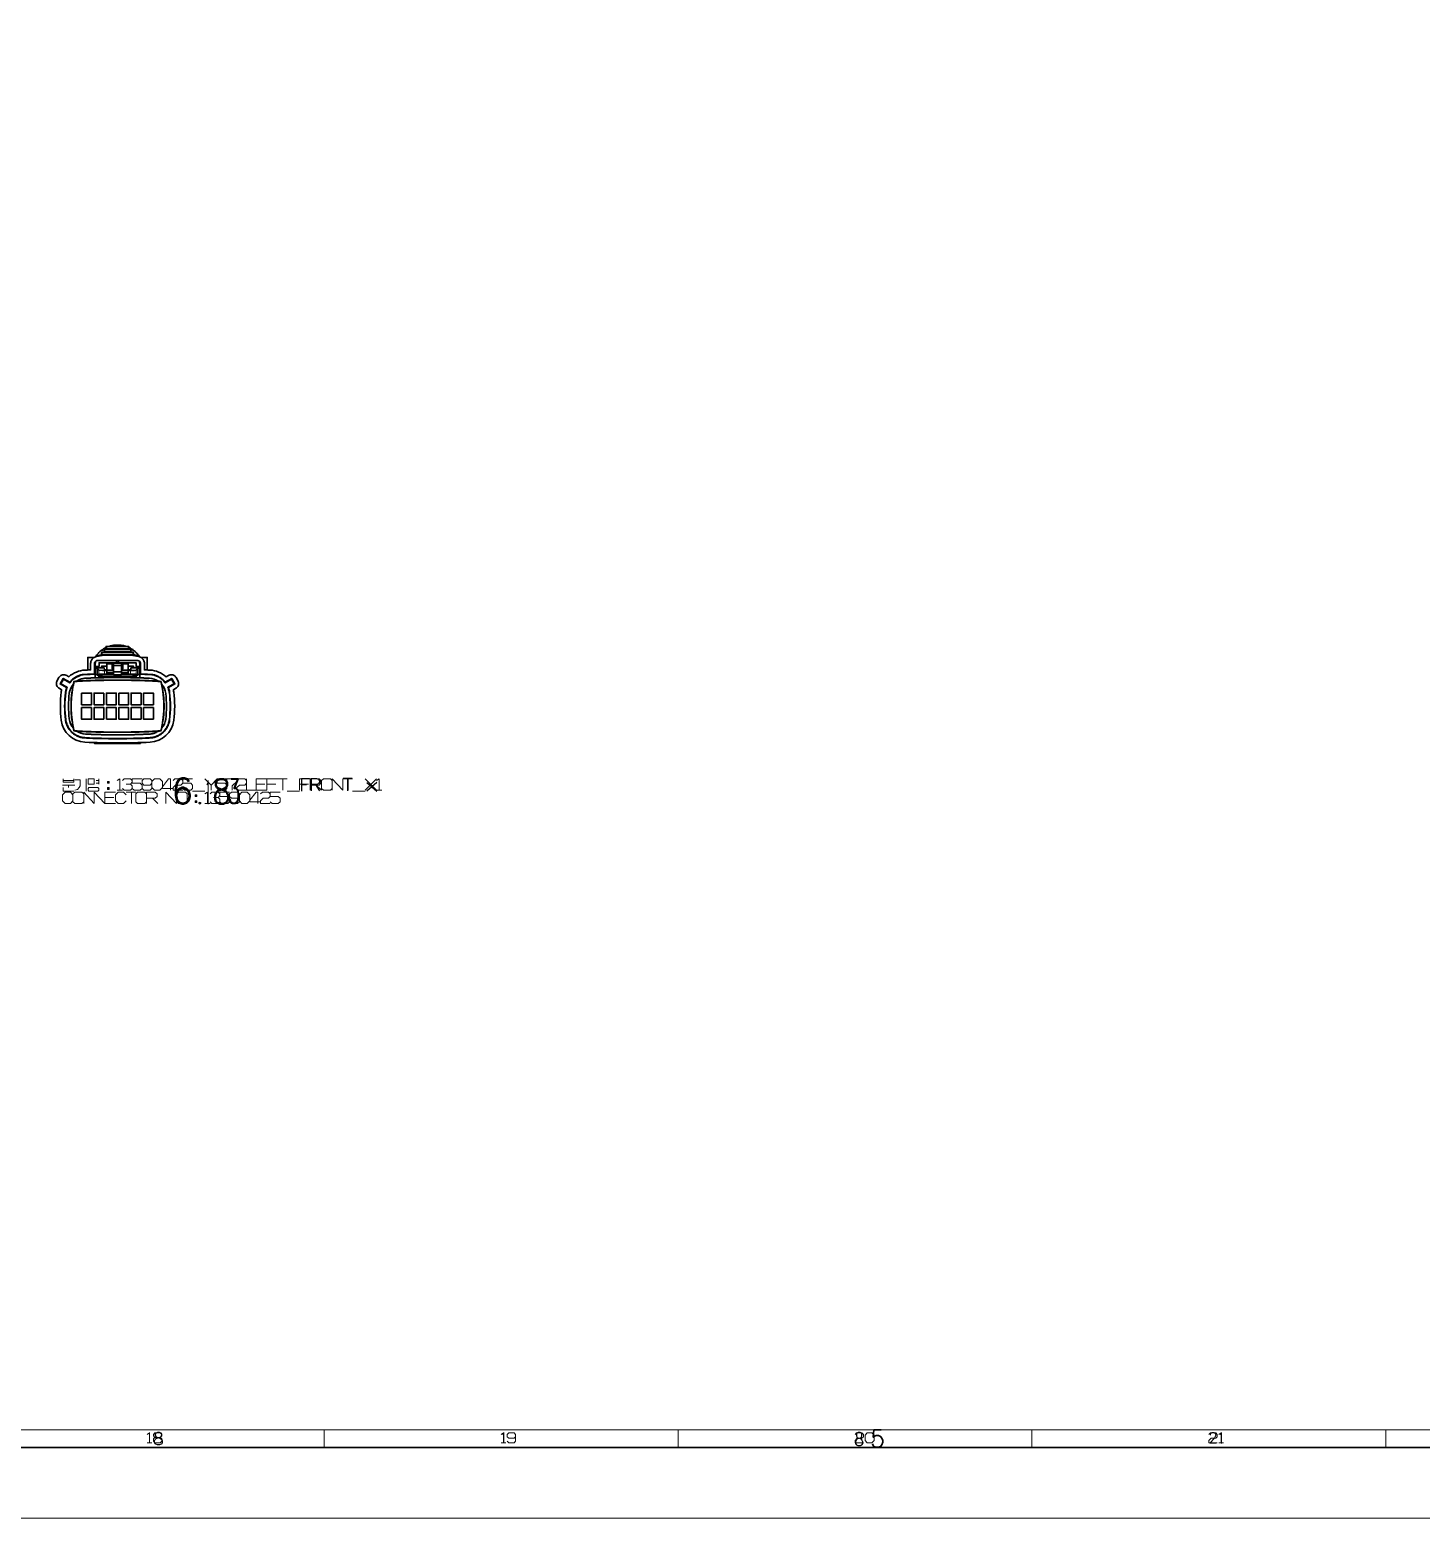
# Model space of a CAD drawing. Extents: x 0 to 174, y 0 to 33.
# Drawn here: x 68.38 to 83.86, y 0 to 16.56 of the extents above; entities that cross this region are included whole.
import ezdxf
from ezdxf.enums import TextEntityAlignment as Align

# ---------------------------------------------------------------- set-up
doc = ezdxf.new("R2010")
doc.units = 0
doc.layers.add('PDF2_형상', color=157, linetype='Continuous', true_color=0x405f80)
doc.layers.add('YOLO_TEXT', color=3, linetype='Continuous', true_color=0x008230)
doc.styles.add('OCR_LATIN', font='txt.shx')

msp = doc.modelspace()

# ---------------------------------------------------------------- linework, layer by layer
at = {"layer": 'PDF2_형상', "color": 7, "lineweight": 13}
for points in [[(0, 0), (0, 33.11), (173.622, 33.11), (173.622, 0)], [(0.984, 0.984), (0.984, 32.126), (172.638, 32.126), (172.638, 0.984)], [(69.026, 8.224), (69.095, 8.224), (69.095, 8.165), (69.026, 8.165)], [(69.036, 8.126), (69.134, 8.126), (69.144, 8.116), (69.144, 8.096), (69.134, 8.087), (69.036, 8.087), (69.026, 8.096), (69.026, 8.116)], [(69.242, 8.195), (69.262, 8.195), (69.262, 8.175), (69.242, 8.175)], [(69.242, 8.126), (69.262, 8.126), (69.262, 8.106), (69.242, 8.106)], [(69.764, 8.224), (69.823, 8.224), (69.853, 8.195), (69.853, 8.126), (69.823, 8.096), (69.764, 8.096), (69.734, 8.126), (69.734, 8.195)], [(71.644, 8.224), (71.723, 8.224), (71.742, 8.205), (71.742, 8.116), (71.723, 8.096), (71.644, 8.096), (71.624, 8.116), (71.624, 8.205)], [(68.878, 8.077), (68.957, 8.077), (68.977, 8.057), (68.977, 7.968), (68.957, 7.949), (68.878, 7.949), (68.858, 7.968), (68.858, 8.057)], [(69.577, 8.077), (69.656, 8.077), (69.675, 8.057), (69.675, 7.968), (69.656, 7.949), (69.577, 7.949), (69.557, 7.968), (69.557, 8.057)], [(70.03, 8.077), (70.108, 8.077), (70.128, 8.057), (70.128, 7.968), (70.108, 7.949), (70.03, 7.949), (70.01, 7.968), (70.01, 8.057)], [(70.217, 8.047), (70.237, 8.047), (70.237, 8.027), (70.217, 8.027)], [(70.217, 7.978), (70.237, 7.978), (70.237, 7.959), (70.217, 7.959)], [(70.738, 8.077), (70.797, 8.077), (70.827, 8.047), (70.827, 7.978), (70.797, 7.949), (70.738, 7.949), (70.709, 7.978), (70.709, 8.047)], [(69.77, 0.949), (69.829, 0.949), (69.846, 0.932), (69.846, 0.915), (69.829, 0.898), (69.77, 0.898), (69.753, 0.915), (69.753, 0.932)], [(77.695, 0.949), (77.746, 0.949), (77.771, 0.924), (77.771, 0.865), (77.746, 0.839), (77.695, 0.839), (77.67, 0.865), (77.67, 0.924)]]:
    msp.add_lwpolyline(points, close=True, dxfattribs=at)
at = {"layer": 'PDF2_형상', "color": 7, "lineweight": 35}
for points in [[(0.787, 0.787), (0.787, 32.323), (172.835, 32.323), (172.835, 0.787)], [(69.475, 9.668), (69.475, 9.696), (69.479, 9.696), (69.482, 9.679), (69.478, 9.675)], [(69.837, 8.758), (69.839, 8.767), (69.841, 8.777), (69.843, 8.787), (69.845, 8.796), (69.847, 8.806), (69.849, 8.816), (69.851, 8.825), (69.852, 8.835), (69.854, 8.845), (69.855, 8.854), (69.857, 8.864), (69.858, 8.874), (69.859, 8.884), (69.861, 8.893), (69.862, 8.903), (69.863, 8.913), (69.864, 8.923), (69.864, 8.933), (69.865, 8.942), (69.866, 8.952), (69.867, 8.962), (69.867, 8.972), (69.868, 8.982), (69.868, 8.992), (69.868, 9.001), (69.868, 9.011), (69.869, 9.021), (69.869, 9.031), (69.869, 9.041), (69.869, 9.051), (69.868, 9.06), (69.868, 9.07), (69.868, 9.08), (69.867, 9.09), (69.867, 9.1), (69.866, 9.11), (69.865, 9.119), (69.865, 9.129), (69.864, 9.139), (69.863, 9.149), (69.862, 9.159), (69.861, 9.168), (69.86, 9.178), (69.858, 9.188), (69.857, 9.198), (69.856, 9.207), (69.854, 9.217), (69.853, 9.227), (69.851, 9.237), (69.849, 9.246), (69.847, 9.256), (69.845, 9.266), (69.843, 9.275), (69.841, 9.285), (69.839, 9.294), (69.837, 9.304), (69.837, 9.306), (69.827, 9.307), (69.817, 9.308), (69.807, 9.308), (69.797, 9.309), (69.787, 9.309), (69.777, 9.31), (69.768, 9.31), (69.758, 9.311), (69.748, 9.311), (69.738, 9.312), (69.728, 9.312), (69.719, 9.313), (69.709, 9.313), (69.699, 9.313), (69.689, 9.314), (69.679, 9.314), (69.669, 9.315), (69.66, 9.315), (69.65, 9.316), (69.64, 9.316), (69.63, 9.316), (69.62, 9.317), (69.61, 9.317), (69.601, 9.317), (69.591, 9.317), (69.581, 9.318), (69.571, 9.318), (69.561, 9.318), (69.551, 9.319), (69.542, 9.319), (69.532, 9.319), (69.522, 9.319), (69.512, 9.319), (69.502, 9.32), (69.492, 9.32), (69.483, 9.32), (69.473, 9.32), (69.463, 9.32), (69.453, 9.32), (69.443, 9.321), (69.433, 9.321), (69.423, 9.321), (69.414, 9.321), (69.404, 9.321), (69.394, 9.321), (69.384, 9.321), (69.374, 9.321), (69.364, 9.321), (69.355, 9.321), (69.345, 9.321), (69.335, 9.321), (69.325, 9.321), (69.315, 9.321), (69.305, 9.321), (69.295, 9.321), (69.286, 9.321), (69.276, 9.321), (69.266, 9.321), (69.256, 9.32), (69.246, 9.32), (69.236, 9.32), (69.227, 9.32), (69.217, 9.32), (69.207, 9.32), (69.197, 9.319), (69.187, 9.319), (69.177, 9.319), (69.168, 9.319), (69.158, 9.319), (69.148, 9.318), (69.138, 9.318), (69.128, 9.318), (69.118, 9.318), (69.108, 9.317), (69.099, 9.317), (69.089, 9.317), (69.079, 9.316), (69.069, 9.316), (69.059, 9.316), (69.049, 9.315), (69.04, 9.315), (69.03, 9.314), (69.02, 9.314), (69.01, 9.314), (69, 9.313), (68.99, 9.313), (68.981, 9.312), (68.971, 9.312), (68.961, 9.311), (68.951, 9.311), (68.941, 9.31), (68.932, 9.31), (68.922, 9.309), (68.912, 9.309), (68.902, 9.308), (68.892, 9.308), (68.882, 9.307), (68.872, 9.307), (68.87, 9.306), (68.868, 9.297), (68.866, 9.287), (68.864, 9.277), (68.862, 9.268), (68.86, 9.258), (68.858, 9.249), (68.856, 9.239), (68.854, 9.229), (68.853, 9.219), (68.851, 9.21), (68.85, 9.2), (68.849, 9.19), (68.847, 9.181), (68.846, 9.171), (68.845, 9.161), (68.844, 9.151), (68.843, 9.141), (68.842, 9.132), (68.841, 9.122), (68.841, 9.112), (68.84, 9.102), (68.839, 9.092), (68.839, 9.083), (68.839, 9.073), (68.838, 9.063), (68.838, 9.053), (68.838, 9.043), (68.838, 9.033), (68.838, 9.023), (68.838, 9.014), (68.838, 9.004), (68.839, 8.994), (68.839, 8.984), (68.839, 8.974), (68.84, 8.964), (68.841, 8.955), (68.841, 8.945), (68.842, 8.935), (68.843, 8.925), (68.844, 8.915), (68.845, 8.906), (68.846, 8.896), (68.847, 8.886), (68.848, 8.876), (68.85, 8.867), (68.851, 8.857), (68.852, 8.847), (68.854, 8.837), (68.856, 8.828), (68.858, 8.818), (68.859, 8.808), (68.861, 8.799), (68.863, 8.789), (68.865, 8.779), (68.867, 8.77), (68.87, 8.76), (68.87, 8.758), (68.88, 8.757), (68.89, 8.757), (68.9, 8.756), (68.909, 8.755), (68.919, 8.755), (68.929, 8.754), (68.939, 8.754), (68.949, 8.753), (68.959, 8.753), (68.968, 8.752), (68.978, 8.752), (68.988, 8.752), (68.998, 8.751), (69.008, 8.751), (69.018, 8.75), (69.027, 8.75), (69.037, 8.749), (69.047, 8.749), (69.057, 8.749), (69.067, 8.748), (69.077, 8.748), (69.086, 8.748), (69.096, 8.747), (69.106, 8.747), (69.116, 8.747), (69.126, 8.746), (69.136, 8.746), (69.145, 8.746), (69.155, 8.746), (69.165, 8.745), (69.175, 8.745), (69.185, 8.745), (69.195, 8.745), (69.205, 8.744), (69.214, 8.744), (69.224, 8.744), (69.234, 8.744), (69.244, 8.744), (69.254, 8.744), (69.264, 8.744), (69.273, 8.743), (69.283, 8.743), (69.293, 8.743), (69.303, 8.743), (69.313, 8.743), (69.323, 8.743), (69.332, 8.743), (69.342, 8.743), (69.352, 8.743), (69.362, 8.743), (69.372, 8.743), (69.382, 8.743), (69.392, 8.743), (69.401, 8.743), (69.411, 8.743), (69.421, 8.743), (69.431, 8.743), (69.441, 8.744), (69.451, 8.744), (69.46, 8.744), (69.47, 8.744), (69.48, 8.744), (69.49, 8.744), (69.5, 8.744), (69.51, 8.745), (69.519, 8.745), (69.529, 8.745), (69.539, 8.745), (69.549, 8.746), (69.559, 8.746), (69.569, 8.746), (69.578, 8.746), (69.588, 8.747), (69.598, 8.747), (69.608, 8.747), (69.618, 8.748), (69.628, 8.748), (69.637, 8.748), (69.647, 8.748), (69.657, 8.749), (69.667, 8.749), (69.677, 8.75), (69.687, 8.75), (69.697, 8.751), (69.706, 8.751), (69.716, 8.751), (69.726, 8.752), (69.736, 8.752), (69.746, 8.753), (69.756, 8.753), (69.765, 8.754), (69.775, 8.754), (69.785, 8.755), (69.795, 8.755), (69.805, 8.756), (69.814, 8.757), (69.824, 8.757), (69.834, 8.758)], [(68.954, 9.178), (69.064, 9.178), (69.064, 9.048), (68.954, 9.048)], [(69.202, 9.178), (69.202, 9.048), (69.092, 9.048), (69.092, 9.178)], [(69.229, 9.048), (69.34, 9.048), (69.34, 9.178), (69.229, 9.178)], [(69.367, 9.178), (69.477, 9.178), (69.477, 9.048), (69.367, 9.048)], [(69.615, 9.178), (69.615, 9.048), (69.505, 9.048), (69.505, 9.178)], [(69.643, 9.048), (69.753, 9.048), (69.753, 9.178), (69.643, 9.178)], [(69.064, 9.016), (69.064, 8.886), (68.954, 8.886), (68.954, 9.016)], [(69.202, 8.886), (69.092, 8.886), (69.092, 9.016), (69.202, 9.016)], [(69.229, 8.886), (69.229, 9.016), (69.34, 9.016), (69.34, 8.886)], [(69.367, 8.886), (69.367, 9.016), (69.477, 9.016), (69.477, 8.886)], [(69.615, 8.886), (69.615, 9.016), (69.505, 9.016), (69.505, 8.886)], [(69.753, 8.886), (69.753, 9.016), (69.643, 9.016), (69.643, 8.886)]]:
    msp.add_lwpolyline(points, close=True, dxfattribs=at)
for points in [[(69.108, 9.581), (69.108, 9.581), (69.108, 9.581), (69.114, 9.59), (69.12, 9.598), (69.121, 9.6), (69.127, 9.607), (69.134, 9.615), (69.14, 9.622), (69.147, 9.629), (69.154, 9.636), (69.158, 9.64), (69.166, 9.646), (69.173, 9.652), (69.181, 9.658), (69.189, 9.664), (69.198, 9.669), (69.206, 9.674), (69.215, 9.679)], [(69.118, 9.583), (69.136, 9.595), (69.156, 9.601), (69.176, 9.603), (69.176, 9.63), (69.18, 9.63), (69.18, 9.603), (69.188, 9.601), (69.201, 9.598)], [(69.527, 9.63), (69.353, 9.63), (69.18, 9.63)], [(69.18, 9.603), (69.19, 9.603), (69.353, 9.603), (69.517, 9.603), (69.527, 9.603)], [(69.207, 9.63), (69.207, 9.636), (69.353, 9.636), (69.5, 9.636), (69.5, 9.663), (69.353, 9.663), (69.207, 9.663), (69.207, 9.636)], [(69.226, 9.684), (69.217, 9.68), (69.215, 9.679)], [(69.455, 9.669), (69.455, 9.669), (69.353, 9.669), (69.252, 9.669), (69.242, 9.669), (69.232, 9.668), (69.231, 9.668), (69.231, 9.696), (69.227, 9.696), (69.225, 9.679), (69.228, 9.675), (69.231, 9.668)], [(69.475, 9.696), (69.353, 9.696), (69.231, 9.696)], [(69.353, 9.709), (69.353, 9.711), (69.343, 9.711), (69.334, 9.711), (69.324, 9.71), (69.314, 9.709), (69.304, 9.708), (69.295, 9.706), (69.285, 9.704), (69.275, 9.702), (69.268, 9.7), (69.259, 9.697), (69.254, 9.696)], [(69.452, 9.696), (69.443, 9.699), (69.439, 9.7), (69.429, 9.703), (69.42, 9.705), (69.41, 9.707), (69.4, 9.708), (69.39, 9.71), (69.381, 9.71), (69.371, 9.711), (69.363, 9.711), (69.353, 9.711)], [(69.475, 9.668), (69.466, 9.669), (69.456, 9.669), (69.455, 9.669)], [(69.492, 9.679), (69.483, 9.683), (69.481, 9.684)], [(69.492, 9.679), (69.497, 9.676), (69.505, 9.671), (69.513, 9.666), (69.522, 9.661), (69.53, 9.655), (69.537, 9.649), (69.545, 9.643), (69.552, 9.636), (69.554, 9.634), (69.561, 9.627), (69.568, 9.62), (69.575, 9.613), (69.581, 9.605), (69.587, 9.598), (69.587, 9.598), (69.593, 9.589), (69.598, 9.581), (69.598, 9.581)], [(69.5, 9.63), (69.5, 9.636)], [(69.589, 9.583), (69.576, 9.592), (69.562, 9.598), (69.546, 9.602), (69.531, 9.603), (69.531, 9.63), (69.527, 9.63), (69.527, 9.603), (69.518, 9.601), (69.506, 9.598)], [(69.023, 9.435), (69.023, 9.575), (69.096, 9.575)], [(69.097, 9.504), (69.097, 9.39), (69.097, 9.388), (69.103, 9.388)], [(69.609, 9.504), (69.608, 9.514), (69.604, 9.523), (69.598, 9.531), (69.59, 9.536), (69.581, 9.539), (69.574, 9.54), (69.133, 9.54), (69.123, 9.539), (69.114, 9.535), (69.107, 9.528), (69.101, 9.52), (69.098, 9.511), (69.098, 9.504)], [(69.103, 9.51), (69.108, 9.51), (69.108, 9.53)], [(69.103, 9.524), (69.103, 9.388), (69.103, 9.387), (69.103, 9.347)], [(69.31, 9.514), (69.148, 9.514), (69.148, 9.475), (69.103, 9.475)], [(69.103, 9.457), (69.205, 9.457), (69.207, 9.436), (69.234, 9.436), (69.234, 9.462), (69.236, 9.494), (69.236, 9.502), (69.237, 9.504), (69.237, 9.504), (69.237, 9.504), (69.291, 9.504), (69.292, 9.501), (69.293, 9.49), (69.294, 9.447), (69.31, 9.447)], [(69.234, 9.436), (69.236, 9.43), (69.208, 9.43), (69.187, 9.43), (69.151, 9.431), (69.145, 9.432), (69.145, 9.432), (69.126, 9.456), (69.103, 9.456)], [(69.208, 9.387), (69.198, 9.387), (69.188, 9.387), (69.178, 9.387), (69.168, 9.387), (69.158, 9.387), (69.149, 9.386), (69.145, 9.386), (69.126, 9.384), (69.126, 9.456)], [(69.176, 9.457), (69.176, 9.464), (69.177, 9.477), (69.235, 9.477)], [(69.177, 9.477), (69.177, 9.457)], [(69.236, 9.432), (69.236, 9.442), (69.235, 9.451), (69.234, 9.461), (69.234, 9.462)], [(69.238, 9.504), (69.238, 9.514)], [(69.31, 9.504), (69.291, 9.504)], [(69.31, 9.465), (69.294, 9.465)], [(69.342, 9.514), (69.31, 9.514), (69.31, 9.513), (69.342, 9.513)], [(69.397, 9.512), (69.31, 9.512), (69.31, 9.513)], [(69.397, 9.414), (69.397, 9.381), (69.31, 9.381), (69.31, 9.414), (69.31, 9.485), (69.31, 9.512)], [(69.31, 9.485), (69.397, 9.485), (69.397, 9.414), (69.31, 9.414)], [(69.342, 9.54), (69.342, 9.517), (69.342, 9.513), (69.365, 9.513), (69.365, 9.517)], [(69.365, 9.54), (69.365, 9.517), (69.342, 9.517)], [(69.397, 9.485), (69.397, 9.512), (69.397, 9.513), (69.397, 9.514), (69.365, 9.514)], [(69.397, 9.513), (69.365, 9.513)], [(69.603, 9.475), (69.559, 9.475), (69.559, 9.514), (69.397, 9.514)], [(69.471, 9.432), (69.471, 9.432), (69.471, 9.442), (69.472, 9.452), (69.472, 9.462), (69.471, 9.494), (69.47, 9.502), (69.47, 9.504), (69.415, 9.504), (69.415, 9.504), (69.415, 9.504), (69.415, 9.502), (69.414, 9.493), (69.413, 9.454), (69.412, 9.447), (69.397, 9.447)], [(69.416, 9.504), (69.397, 9.504)], [(69.413, 9.465), (69.397, 9.465)], [(69.469, 9.504), (69.469, 9.514)], [(69.603, 9.456), (69.58, 9.456), (69.562, 9.432), (69.557, 9.431), (69.543, 9.43), (69.499, 9.43), (69.471, 9.43), (69.472, 9.436), (69.5, 9.436), (69.502, 9.457), (69.603, 9.457)], [(69.472, 9.477), (69.53, 9.477), (69.531, 9.464), (69.531, 9.457)], [(69.472, 9.462), (69.472, 9.436)], [(69.58, 9.456), (69.581, 9.384), (69.562, 9.386), (69.552, 9.387), (69.542, 9.387), (69.532, 9.387), (69.523, 9.387), (69.513, 9.387), (69.503, 9.387), (69.499, 9.387)], [(69.53, 9.477), (69.53, 9.457)], [(69.598, 9.53), (69.598, 9.51), (69.603, 9.51)], [(69.603, 9.524), (69.603, 9.388), (69.603, 9.387), (69.603, 9.347)], [(69.609, 9.504), (69.609, 9.39), (69.609, 9.388), (69.603, 9.388)], [(69.684, 9.435), (69.684, 9.575), (69.611, 9.575)], [(68.724, 9.282), (68.715, 9.279), (68.75, 9.341)], [(68.793, 9.242), (68.787, 9.238), (68.715, 9.279)], [(68.753, 9.331), (68.75, 9.341), (68.822, 9.299)], [(69.837, 9.306), (69.837, 9.308), (69.828, 9.308), (69.818, 9.309), (69.808, 9.309), (69.798, 9.31), (69.788, 9.31), (69.778, 9.311), (69.769, 9.311), (69.759, 9.312), (69.749, 9.312), (69.739, 9.313), (69.729, 9.313), (69.72, 9.314), (69.71, 9.314), (69.708, 9.314), (69.708, 9.315), (69.698, 9.315), (69.688, 9.315), (69.678, 9.316), (69.668, 9.316), (69.658, 9.317), (69.649, 9.317), (69.639, 9.317), (69.629, 9.318), (69.619, 9.318), (69.609, 9.318), (69.599, 9.319), (69.59, 9.319), (69.58, 9.319), (69.57, 9.32), (69.56, 9.32), (69.55, 9.32), (69.54, 9.32), (69.531, 9.321), (69.521, 9.321), (69.511, 9.321), (69.501, 9.321), (69.491, 9.321), (69.481, 9.321), (69.472, 9.322), (69.462, 9.322), (69.452, 9.322), (69.442, 9.322), (69.432, 9.322), (69.422, 9.322), (69.413, 9.322), (69.403, 9.322), (69.393, 9.322), (69.383, 9.322), (69.373, 9.322), (69.363, 9.322), (69.353, 9.322), (69.344, 9.322), (69.334, 9.322), (69.324, 9.322), (69.314, 9.322), (69.304, 9.322), (69.294, 9.322), (69.285, 9.322), (69.275, 9.322), (69.265, 9.322), (69.255, 9.322), (69.245, 9.322), (69.235, 9.322), (69.226, 9.322), (69.216, 9.321), (69.206, 9.321), (69.196, 9.321), (69.186, 9.321), (69.176, 9.321), (69.166, 9.32), (69.157, 9.32), (69.147, 9.32), (69.137, 9.32), (69.127, 9.319), (69.117, 9.319), (69.107, 9.319), (69.098, 9.318), (69.088, 9.318), (69.078, 9.318), (69.068, 9.317), (69.058, 9.317), (69.048, 9.317), (69.039, 9.316), (69.029, 9.316), (69.019, 9.315), (69.009, 9.315), (68.999, 9.315), (68.999, 9.315), (68.999, 9.314), (68.989, 9.314), (68.979, 9.313), (68.969, 9.313), (68.96, 9.312), (68.95, 9.312), (68.94, 9.312), (68.93, 9.311), (68.92, 9.31), (68.911, 9.31), (68.901, 9.309), (68.891, 9.309), (68.881, 9.308), (68.871, 9.308), (68.869, 9.308), (68.87, 9.306)], [(69.727, 9.313), (69.717, 9.315), (69.708, 9.315), (69.698, 9.316), (69.688, 9.316), (69.678, 9.317), (69.668, 9.317), (69.658, 9.317), (69.649, 9.318), (69.639, 9.318), (69.629, 9.319), (69.619, 9.319), (69.609, 9.319), (69.599, 9.32), (69.59, 9.32), (69.58, 9.32), (69.57, 9.32), (69.56, 9.321), (69.55, 9.321), (69.54, 9.321), (69.531, 9.321), (69.521, 9.322), (69.511, 9.322), (69.501, 9.322), (69.491, 9.322), (69.481, 9.322), (69.472, 9.322), (69.462, 9.323), (69.452, 9.323), (69.442, 9.323), (69.432, 9.323), (69.422, 9.323), (69.413, 9.323), (69.403, 9.323), (69.393, 9.323), (69.383, 9.323), (69.373, 9.323), (69.363, 9.323), (69.353, 9.323), (69.344, 9.323), (69.334, 9.323), (69.324, 9.323), (69.314, 9.323), (69.304, 9.323), (69.294, 9.323), (69.284, 9.323), (69.275, 9.323), (69.265, 9.323), (69.255, 9.323), (69.245, 9.323), (69.235, 9.322), (69.225, 9.322), (69.216, 9.322), (69.206, 9.322), (69.196, 9.322), (69.186, 9.322), (69.176, 9.321), (69.166, 9.321), (69.157, 9.321), (69.147, 9.321), (69.137, 9.32), (69.127, 9.32), (69.117, 9.32), (69.107, 9.32), (69.098, 9.319), (69.088, 9.319), (69.078, 9.319), (69.068, 9.318), (69.058, 9.318), (69.048, 9.317), (69.038, 9.317), (69.029, 9.317), (69.019, 9.316), (69.009, 9.316), (68.999, 9.315), (68.999, 9.315), (68.989, 9.315), (68.98, 9.313)], [(69.103, 9.384), (69.205, 9.384), (69.207, 9.386), (69.234, 9.386), (69.237, 9.384), (69.292, 9.384), (69.294, 9.386), (69.31, 9.386)], [(69.126, 9.384), (69.103, 9.384)], [(69.106, 9.347), (69.103, 9.347)], [(69.179, 9.384), (69.179, 9.366), (69.145, 9.366), (69.123, 9.384)], [(69.145, 9.366), (69.145, 9.348)], [(69.179, 9.366), (69.179, 9.349)], [(69.527, 9.384), (69.527, 9.363), (69.18, 9.363), (69.18, 9.384)], [(69.18, 9.349), (69.18, 9.363)], [(69.236, 9.43), (69.236, 9.387), (69.208, 9.387)], [(69.31, 9.432), (69.236, 9.432), (69.236, 9.407), (69.31, 9.407)], [(69.31, 9.387), (69.236, 9.387), (69.236, 9.407)], [(69.236, 9.387), (69.236, 9.387)], [(69.31, 9.386), (69.294, 9.386)], [(69.397, 9.407), (69.471, 9.407), (69.471, 9.432), (69.397, 9.432)], [(69.471, 9.407), (69.471, 9.387), (69.397, 9.387)], [(69.413, 9.386), (69.397, 9.386)], [(69.603, 9.384), (69.502, 9.384), (69.5, 9.386), (69.472, 9.386), (69.47, 9.384), (69.415, 9.384), (69.412, 9.386), (69.397, 9.386)], [(69.471, 9.43), (69.471, 9.387), (69.499, 9.387)], [(69.471, 9.387), (69.471, 9.387)], [(69.528, 9.384), (69.527, 9.366), (69.561, 9.366), (69.584, 9.384)], [(69.527, 9.366), (69.527, 9.349)], [(69.527, 9.363), (69.527, 9.349)], [(69.561, 9.348), (69.561, 9.366)], [(69.581, 9.384), (69.603, 9.384)], [(69.603, 9.347), (69.601, 9.347)], [(69.982, 9.282), (69.992, 9.279), (69.919, 9.238)], [(69.954, 9.331), (69.956, 9.341), (69.992, 9.279)], [(68.848, 9.191), (68.845, 9.182), (68.844, 9.172), (68.844, 9.171), (68.843, 9.161), (68.842, 9.152), (68.841, 9.142), (68.84, 9.132), (68.839, 9.122), (68.838, 9.112), (68.838, 9.103), (68.837, 9.093), (68.837, 9.083), (68.836, 9.073), (68.836, 9.063), (68.836, 9.053), (68.836, 9.044), (68.836, 9.034), (68.836, 9.024), (68.836, 9.014), (68.836, 9.004), (68.836, 8.994), (68.837, 8.985), (68.837, 8.975), (68.838, 8.965), (68.838, 8.955), (68.839, 8.945), (68.84, 8.935), (68.84, 8.926), (68.841, 8.916), (68.842, 8.906), (68.843, 8.896), (68.844, 8.893), (68.845, 8.883), (68.847, 8.874), (68.848, 8.873)], [(69.859, 8.873), (69.861, 8.883), (69.863, 8.892), (69.863, 8.893), (69.864, 8.903), (69.865, 8.913), (69.866, 8.922), (69.867, 8.932), (69.867, 8.942), (69.868, 8.952), (69.869, 8.962), (69.869, 8.971), (69.87, 8.981), (69.87, 8.991), (69.871, 9.001), (69.871, 9.011), (69.871, 9.021), (69.871, 9.03), (69.871, 9.04), (69.871, 9.05), (69.871, 9.06), (69.87, 9.07), (69.87, 9.08), (69.87, 9.089), (69.869, 9.099), (69.868, 9.109), (69.868, 9.119), (69.867, 9.129), (69.866, 9.138), (69.865, 9.148), (69.864, 9.158), (69.863, 9.168), (69.863, 9.171), (69.861, 9.181), (69.859, 9.191), (69.859, 9.191)], [(68.87, 8.758), (68.869, 8.757), (68.879, 8.756), (68.889, 8.755), (68.899, 8.755), (68.908, 8.754), (68.918, 8.754), (68.928, 8.753), (68.938, 8.753), (68.948, 8.752), (68.958, 8.752), (68.968, 8.751), (68.977, 8.751), (68.987, 8.75), (68.997, 8.75), (68.999, 8.75), (69.009, 8.749), (69.019, 8.749), (69.028, 8.748), (69.038, 8.748), (69.048, 8.748), (69.058, 8.747), (69.068, 8.747), (69.078, 8.746), (69.087, 8.746), (69.097, 8.746), (69.107, 8.745), (69.117, 8.745), (69.127, 8.745), (69.137, 8.745), (69.147, 8.744), (69.156, 8.744), (69.166, 8.744), (69.176, 8.744), (69.186, 8.743), (69.196, 8.743), (69.206, 8.743), (69.215, 8.743), (69.225, 8.743), (69.235, 8.743), (69.245, 8.742), (69.255, 8.742), (69.265, 8.742), (69.274, 8.742), (69.284, 8.742), (69.294, 8.742), (69.304, 8.742), (69.314, 8.742), (69.324, 8.742), (69.333, 8.742), (69.343, 8.742), (69.353, 8.742), (69.363, 8.742), (69.373, 8.742), (69.383, 8.742), (69.393, 8.742), (69.402, 8.742), (69.412, 8.742), (69.422, 8.742), (69.432, 8.742), (69.442, 8.742), (69.452, 8.742), (69.462, 8.742), (69.471, 8.743), (69.481, 8.743), (69.491, 8.743), (69.501, 8.743), (69.511, 8.743), (69.521, 8.743), (69.53, 8.744), (69.54, 8.744), (69.55, 8.744), (69.56, 8.744), (69.57, 8.745), (69.58, 8.745), (69.589, 8.745), (69.599, 8.745), (69.609, 8.746), (69.619, 8.746), (69.629, 8.746), (69.639, 8.747), (69.648, 8.747), (69.658, 8.748), (69.668, 8.748), (69.678, 8.748), (69.688, 8.749), (69.698, 8.749), (69.707, 8.75), (69.708, 8.75), (69.708, 8.75), (69.718, 8.75), (69.727, 8.751), (69.737, 8.751), (69.747, 8.752), (69.757, 8.752), (69.767, 8.753), (69.777, 8.753), (69.786, 8.754), (69.796, 8.754), (69.806, 8.755), (69.816, 8.755), (69.826, 8.756), (69.835, 8.757), (69.837, 8.757), (69.837, 8.758)], [(68.98, 8.751), (68.99, 8.749), (68.999, 8.749), (69.009, 8.748), (69.019, 8.748), (69.028, 8.748), (69.038, 8.747), (69.048, 8.747), (69.058, 8.746), (69.068, 8.746), (69.078, 8.746), (69.087, 8.745), (69.097, 8.745), (69.107, 8.745), (69.117, 8.744), (69.127, 8.744), (69.137, 8.744), (69.147, 8.743), (69.156, 8.743), (69.166, 8.743), (69.176, 8.743), (69.186, 8.743), (69.196, 8.742), (69.206, 8.742), (69.215, 8.742), (69.225, 8.742), (69.235, 8.742), (69.245, 8.742), (69.255, 8.741), (69.265, 8.741), (69.275, 8.741), (69.284, 8.741), (69.294, 8.741), (69.304, 8.741), (69.314, 8.741), (69.324, 8.741), (69.334, 8.741), (69.343, 8.741), (69.353, 8.741), (69.363, 8.741), (69.373, 8.741), (69.383, 8.741), (69.393, 8.741), (69.402, 8.741), (69.412, 8.741), (69.422, 8.741), (69.432, 8.741), (69.442, 8.741), (69.452, 8.741), (69.462, 8.742), (69.471, 8.742), (69.481, 8.742), (69.491, 8.742), (69.501, 8.742), (69.511, 8.742), (69.521, 8.743), (69.53, 8.743), (69.54, 8.743), (69.55, 8.743), (69.56, 8.743), (69.57, 8.744), (69.58, 8.744), (69.589, 8.744), (69.599, 8.745), (69.609, 8.745), (69.619, 8.745), (69.629, 8.746), (69.639, 8.746), (69.648, 8.746), (69.658, 8.747), (69.668, 8.747), (69.678, 8.747), (69.688, 8.748), (69.698, 8.748), (69.707, 8.749), (69.708, 8.749), (69.718, 8.749), (69.727, 8.751)], [(68.999, 8.75), (68.999, 8.75)], [(69.097, 8.627), (69.097, 8.617), (69.609, 8.617), (69.609, 8.627)]]:
    msp.add_lwpolyline(points, dxfattribs=at)
at = {"layer": 'PDF2_형상', "color": 7, "lineweight": 13}
for points in [[(69.207, 9.647), (69.196, 9.649), (69.186, 9.649), (69.176, 9.648), (69.168, 9.645), (69.154, 9.636)], [(69.19, 9.603), (69.188, 9.601)], [(69.252, 9.669), (69.244, 9.664), (69.242, 9.663)], [(69.286, 9.696), (69.277, 9.7), (69.272, 9.701), (69.268, 9.7)], [(69.345, 9.709), (69.336, 9.705), (69.314, 9.696)], [(69.363, 9.711), (69.361, 9.709), (69.356, 9.71), (69.353, 9.709), (69.349, 9.71), (69.346, 9.709), (69.343, 9.711)], [(69.393, 9.696), (69.371, 9.705), (69.361, 9.709), (69.361, 9.709)], [(69.439, 9.7), (69.434, 9.701), (69.43, 9.7), (69.421, 9.696)], [(69.465, 9.663), (69.457, 9.668), (69.455, 9.669)], [(69.552, 9.636), (69.545, 9.641), (69.538, 9.645), (69.52, 9.649), (69.5, 9.647)], [(69.518, 9.601), (69.517, 9.603)], [(68.996, 9.383), (68.993, 9.386)], [(69.145, 9.386), (69.145, 9.432)], [(69.208, 9.43), (69.208, 9.387)], [(69.499, 9.387), (69.499, 9.43)], [(69.562, 9.432), (69.562, 9.386)], [(69.714, 9.386), (69.711, 9.383)], [(68.774, 9.183), (68.777, 9.179)], [(69.93, 9.179), (69.933, 9.183)], [(68.777, 8.885), (68.774, 8.881)], [(69.933, 8.881), (69.93, 8.885)], [(68.993, 8.678), (68.996, 8.681)], [(69.711, 8.681), (69.714, 8.678)], [(68.74, 8.155), (68.878, 8.155)], [(68.75, 8.224), (68.75, 8.185), (68.868, 8.185), (68.868, 8.224), (68.868, 8.205), (68.75, 8.205)], [(68.75, 8.126), (68.75, 8.087), (68.868, 8.087)], [(68.809, 8.155), (68.809, 8.126)], [(68.878, 8.214), (68.937, 8.214), (68.937, 8.175), (68.937, 8.146), (68.927, 8.126), (68.908, 8.106), (68.878, 8.096)], [(69.006, 8.224), (69.006, 8.087)], [(69.114, 8.205), (69.144, 8.205)], [(69.114, 8.175), (69.144, 8.175)], [(69.144, 8.224), (69.144, 8.165)], [(69.252, 8.195), (69.252, 8.175)], [(69.252, 8.126), (69.252, 8.106)], [(69.351, 8.205), (69.38, 8.224), (69.38, 8.096)], [(69.41, 8.205), (69.429, 8.224), (69.498, 8.224), (69.518, 8.205), (69.518, 8.185), (69.498, 8.165), (69.449, 8.165), (69.498, 8.165), (69.518, 8.146), (69.518, 8.116), (69.498, 8.096), (69.429, 8.096), (69.41, 8.116)], [(69.626, 8.224), (69.518, 8.224), (69.518, 8.175), (69.607, 8.175), (69.626, 8.155), (69.626, 8.116), (69.607, 8.096), (69.538, 8.096), (69.518, 8.116)], [(69.734, 8.175), (69.715, 8.155), (69.646, 8.155), (69.626, 8.175), (69.626, 8.205), (69.646, 8.224), (69.715, 8.224), (69.734, 8.205), (69.734, 8.116), (69.715, 8.096), (69.646, 8.096), (69.626, 8.116)], [(69.941, 8.096), (69.941, 8.224), (69.922, 8.224), (69.853, 8.136), (69.853, 8.116), (69.971, 8.116)], [(69.971, 8.205), (69.99, 8.224), (70.059, 8.224), (70.079, 8.205), (70.079, 8.175), (70.059, 8.155), (70, 8.155), (69.971, 8.126), (69.971, 8.096), (70.079, 8.096)], [(70.187, 8.224), (70.079, 8.224), (70.079, 8.175), (70.168, 8.175), (70.187, 8.155), (70.187, 8.116), (70.168, 8.096), (70.099, 8.096), (70.079, 8.116)], [(70.325, 8.224), (70.394, 8.155), (70.463, 8.224)], [(70.394, 8.155), (70.394, 8.096)], [(70.571, 8.224), (70.463, 8.224), (70.463, 8.175), (70.551, 8.175), (70.571, 8.155), (70.571, 8.116), (70.551, 8.096), (70.483, 8.096), (70.463, 8.116)], [(70.571, 8.195), (70.571, 8.224), (70.679, 8.224), (70.679, 8.195), (70.63, 8.146), (70.63, 8.096)], [(70.679, 8.205), (70.699, 8.224), (70.768, 8.224), (70.788, 8.205), (70.788, 8.175), (70.768, 8.155), (70.709, 8.155), (70.679, 8.126), (70.679, 8.096), (70.788, 8.096)], [(70.788, 8.224), (70.788, 8.096), (70.896, 8.096)], [(71.014, 8.224), (70.896, 8.224), (70.896, 8.096), (71.014, 8.096), (71.014, 8.224), (71.132, 8.224), (71.24, 8.224)], [(70.994, 8.165), (70.896, 8.165)], [(71.113, 8.165), (71.014, 8.165)], [(71.191, 8.224), (71.191, 8.096)], [(71.496, 8.224), (71.378, 8.224), (71.378, 8.096)], [(71.477, 8.165), (71.378, 8.165)], [(71.496, 8.096), (71.496, 8.224), (71.595, 8.224), (71.614, 8.205), (71.614, 8.175), (71.595, 8.155), (71.496, 8.155)], [(71.565, 8.155), (71.624, 8.096)], [(71.742, 8.096), (71.742, 8.224), (71.861, 8.096), (71.861, 8.224), (71.969, 8.224)], [(71.92, 8.224), (71.92, 8.096)], [(72.107, 8.224), (72.234, 8.096), (72.294, 8.096)], [(72.234, 8.224), (72.107, 8.096)], [(72.234, 8.205), (72.264, 8.224), (72.264, 8.096)], [(68.858, 8.047), (68.829, 8.077), (68.77, 8.077), (68.74, 8.047), (68.74, 7.978), (68.77, 7.949), (68.829, 7.949), (68.858, 7.978)], [(68.977, 7.949), (68.977, 8.077), (69.095, 7.949), (69.095, 8.077)], [(69.095, 7.949), (69.095, 8.077), (69.213, 7.949), (69.213, 8.077)], [(69.331, 8.077), (69.213, 8.077), (69.213, 7.949), (69.331, 7.949)], [(69.311, 8.018), (69.213, 8.018)], [(69.449, 8.047), (69.42, 8.077), (69.361, 8.077), (69.331, 8.047), (69.331, 7.978), (69.361, 7.949), (69.42, 7.949), (69.449, 7.978)], [(69.351, 8.096), (69.41, 8.096)], [(69.449, 8.077), (69.557, 8.077)], [(69.508, 8.077), (69.508, 7.949)], [(69.675, 7.949), (69.675, 8.077), (69.774, 8.077), (69.794, 8.057), (69.794, 8.027), (69.774, 8.008), (69.675, 8.008)], [(69.744, 8.008), (69.803, 7.949)], [(69.892, 7.949), (69.892, 8.077), (70.01, 7.949), (70.01, 8.077)], [(70.187, 8.087), (70.325, 8.087)], [(70.227, 8.047), (70.227, 8.027)], [(70.227, 7.978), (70.227, 7.959)], [(70.325, 8.057), (70.355, 8.077), (70.355, 7.949)], [(70.325, 7.949), (70.384, 7.949)], [(70.384, 8.057), (70.404, 8.077), (70.473, 8.077), (70.492, 8.057), (70.492, 8.037), (70.473, 8.018), (70.423, 8.018), (70.473, 8.018), (70.492, 7.998), (70.492, 7.968), (70.473, 7.949), (70.404, 7.949), (70.384, 7.968)], [(70.601, 8.077), (70.492, 8.077), (70.492, 8.027), (70.581, 8.027), (70.601, 8.008), (70.601, 7.968), (70.581, 7.949), (70.512, 7.949), (70.492, 7.968)], [(70.709, 8.027), (70.689, 8.008), (70.62, 8.008), (70.601, 8.027), (70.601, 8.057), (70.62, 8.077), (70.689, 8.077), (70.709, 8.057), (70.709, 7.968), (70.689, 7.949), (70.62, 7.949), (70.601, 7.968)], [(70.916, 7.949), (70.916, 8.077), (70.896, 8.077), (70.827, 7.988), (70.827, 7.968), (70.945, 7.968)], [(70.945, 8.057), (70.965, 8.077), (71.034, 8.077), (71.053, 8.057), (71.053, 8.027), (71.034, 8.008), (70.975, 8.008), (70.945, 7.978), (70.945, 7.949), (71.053, 7.949)], [(71.162, 8.077), (71.053, 8.077), (71.053, 8.027), (71.142, 8.027), (71.162, 8.008), (71.162, 7.968), (71.142, 7.949), (71.073, 7.949), (71.053, 7.968)], [(71.24, 8.087), (71.378, 8.087)], [(71.969, 8.087), (72.107, 8.087)], [(69.685, 0.932), (69.71, 0.949), (69.71, 0.839)], [(69.685, 0.839), (69.736, 0.839)], [(69.77, 0.898), (69.753, 0.882), (69.753, 0.856), (69.77, 0.839), (69.829, 0.839), (69.846, 0.856), (69.846, 0.882), (69.829, 0.898)], [(71.654, 0.984), (71.654, 0.787)], [(73.622, 0.932), (73.647, 0.949), (73.647, 0.839)], [(73.622, 0.839), (73.673, 0.839)], [(73.783, 0.907), (73.766, 0.89), (73.707, 0.89), (73.69, 0.907), (73.69, 0.932), (73.707, 0.949), (73.766, 0.949), (73.783, 0.932), (73.783, 0.856), (73.766, 0.839), (73.707, 0.839), (73.69, 0.856)], [(75.591, 0.984), (75.591, 0.787)], [(77.559, 0.932), (77.576, 0.949), (77.635, 0.949), (77.652, 0.932), (77.652, 0.907), (77.635, 0.89), (77.584, 0.89), (77.559, 0.865), (77.559, 0.839), (77.652, 0.839)], [(79.527, 0.984), (79.527, 0.787)], [(81.496, 0.932), (81.513, 0.949), (81.572, 0.949), (81.589, 0.932), (81.589, 0.907), (81.572, 0.89), (81.521, 0.89), (81.496, 0.865), (81.496, 0.839), (81.589, 0.839)], [(81.607, 0.932), (81.632, 0.949), (81.632, 0.839)], [(81.607, 0.839), (81.657, 0.839)], [(83.465, 0.984), (83.465, 0.787)]]:
    msp.add_lwpolyline(points, dxfattribs=at)
at = {"layer": 'PDF2_형상', "color": 7, "lineweight": 35}
for points in [[(68.727, 9.189, 0.060256), (68.727, 8.875, 0.366561), (68.991, 8.631, 0.022224), (69.716, 8.631, 0.366591), (69.98, 8.875, 0.0603), (69.98, 9.189), (69.978, 9.198), (69.977, 9.208), (69.975, 9.215), (70.002, 9.231), (70.01, 9.236), (70.017, 9.243), (70.023, 9.251), (70.028, 9.259), (70.031, 9.268), (70.033, 9.278), (70.033, 9.288), (70.032, 9.298), (70.029, 9.307), (70.025, 9.316), (70.025, 9.317), (70.005, 9.351), (70, 9.359), (69.993, 9.366), (69.985, 9.372), (69.977, 9.376), (69.967, 9.38), (69.958, 9.382), (69.948, 9.382), (69.938, 9.381), (69.929, 9.378), (69.92, 9.374), (69.919, 9.374), (69.893, 9.359, 0.177852), (69.716, 9.433), (69.706, 9.434), (69.696, 9.434), (69.686, 9.435), (69.677, 9.435), (69.667, 9.435), (69.657, 9.436), (69.652, 9.436), (69.652, 9.506), (69.652, 9.516), (69.65, 9.525), (69.647, 9.535), (69.643, 9.544), (69.638, 9.552), (69.632, 9.559), (69.624, 9.566), (69.616, 9.572), (69.608, 9.577), (69.599, 9.581), (69.589, 9.583), (69.588, 9.583), (69.503, 9.599), (69.204, 9.599), (69.119, 9.583), (69.109, 9.581), (69.1, 9.577), (69.091, 9.573), (69.083, 9.567), (69.076, 9.56), (69.07, 9.553), (69.064, 9.545), (69.06, 9.536), (69.057, 9.527), (69.055, 9.517), (69.054, 9.507), (69.054, 9.506), (69.054, 9.436), (69.044, 9.436), (69.034, 9.435), (69.025, 9.435), (69.015, 9.434), (69.005, 9.434), (68.995, 9.434), (68.991, 9.433, 0.178398), (68.813, 9.359), (68.788, 9.374), (68.779, 9.378), (68.769, 9.381), (68.76, 9.382), (68.75, 9.382), (68.74, 9.38), (68.731, 9.377), (68.722, 9.372), (68.714, 9.366), (68.707, 9.359), (68.702, 9.351), (68.702, 9.351), (68.682, 9.317), (68.678, 9.308), (68.675, 9.298), (68.674, 9.289), (68.674, 9.279), (68.676, 9.269), (68.679, 9.26), (68.683, 9.251), (68.689, 9.243), (68.696, 9.237), (68.704, 9.231), (68.705, 9.231), (68.731, 9.215), (68.729, 9.206), (68.728, 9.196)], [(68.855, 8.733), (68.855, 8.734), (68.863, 8.728), (68.871, 8.722), (68.879, 8.717), (68.887, 8.712), (68.896, 8.707), (68.905, 8.702), (68.914, 8.698), (68.923, 8.695), (68.932, 8.691), (68.941, 8.688), (68.951, 8.686), (68.961, 8.684), (68.97, 8.682), (68.98, 8.681), (68.98, 8.681), (68.98, 8.68, -0.149569)], [(69.727, 8.68), (69.727, 8.681), (69.736, 8.682), (69.746, 8.684), (69.756, 8.686), (69.765, 8.688), (69.775, 8.691), (69.784, 8.695), (69.793, 8.698), (69.802, 8.702), (69.811, 8.707), (69.819, 8.712), (69.828, 8.717), (69.836, 8.722), (69.844, 8.728), (69.851, 8.734), (69.851, 8.734), (69.851, 8.733, -0.150201)]]:
    msp.add_lwpolyline(points, format="xyb", close=True, dxfattribs=at)
for points in [[(69.097, 9.39, 0.003654), (68.993, 9.386), (68.983, 9.386), (68.973, 9.384), (68.964, 9.383), (68.954, 9.381), (68.944, 9.379), (68.935, 9.376), (68.926, 9.373), (68.916, 9.369), (68.907, 9.366), (68.898, 9.361), (68.89, 9.357), (68.881, 9.352), (68.873, 9.346), (68.865, 9.341), (68.857, 9.335), (68.85, 9.328), (68.843, 9.321), (68.836, 9.314), (68.829, 9.307), (68.823, 9.3), (68.822, 9.299), (68.822, 9.291), (68.753, 9.331), (68.724, 9.282), (68.793, 9.242), (68.79, 9.233), (68.787, 9.223), (68.784, 9.214), (68.781, 9.205), (68.779, 9.195), (68.777, 9.185), (68.777, 9.179, 0.058813), (68.777, 8.885), (68.778, 8.875), (68.78, 8.866), (68.782, 8.856), (68.785, 8.846), (68.788, 8.837), (68.791, 8.828), (68.795, 8.819), (68.799, 8.81), (68.803, 8.801), (68.808, 8.792), (68.814, 8.784), (68.819, 8.776), (68.825, 8.768), (68.832, 8.761), (68.838, 8.753), (68.845, 8.746), (68.852, 8.74), (68.86, 8.733), (68.867, 8.727), (68.875, 8.722), (68.884, 8.716), (68.892, 8.711), (68.901, 8.706), (68.91, 8.702), (68.919, 8.698), (68.928, 8.695), (68.937, 8.692), (68.947, 8.689), (68.956, 8.686), (68.966, 8.684), (68.976, 8.683), (68.985, 8.682), (68.995, 8.681), (68.996, 8.681, 0.022155), (69.711, 8.681), (69.721, 8.682), (69.73, 8.683), (69.74, 8.684), (69.75, 8.686), (69.759, 8.689), (69.769, 8.691), (69.778, 8.694), (69.787, 8.698), (69.796, 8.702), (69.805, 8.706), (69.814, 8.711), (69.822, 8.716), (69.831, 8.721), (69.839, 8.727), (69.846, 8.733), (69.854, 8.739), (69.861, 8.746), (69.868, 8.753), (69.875, 8.76), (69.881, 8.768), (69.887, 8.776), (69.892, 8.784), (69.898, 8.792), (69.903, 8.8), (69.907, 8.809), (69.912, 8.818), (69.915, 8.827), (69.919, 8.836), (69.922, 8.846), (69.924, 8.855), (69.927, 8.865), (69.928, 8.874), (69.93, 8.884), (69.93, 8.885, 0.058767), (69.93, 9.179), (69.929, 9.189), (69.927, 9.199), (69.925, 9.208), (69.922, 9.218), (69.919, 9.227), (69.916, 9.236), (69.913, 9.242), (69.982, 9.282), (69.954, 9.331), (69.885, 9.291), (69.884, 9.299), (69.956, 9.341)], [(68.863, 9.278, 0.148402), (68.817, 9.176, 0.058624), (68.816, 8.891, 0.153502), (68.863, 8.786)], [(69.103, 9.387, 0.003891), (68.996, 9.383, 0.223112), (68.822, 9.291)], [(68.869, 9.308, 0.038925), (68.841, 9.127), (68.84, 9.116), (68.84, 9.106), (68.839, 9.096), (68.839, 9.087), (68.837, 9.071), (68.837, 9.062), (68.837, 9.052), (68.837, 9.042), (68.837, 9.032), (68.837, 9.022), (68.837, 9.012), (68.837, 9.002), (68.837, 8.993), (68.837, 8.993), (68.839, 8.977), (68.839, 8.967), (68.84, 8.957), (68.84, 8.948), (68.841, 8.937, 0.038686), (68.869, 8.757)], [(69.809, 9.309, 0.140184), (69.71, 9.343), (69.7, 9.343), (69.69, 9.344), (69.681, 9.344), (69.671, 9.345), (69.661, 9.345), (69.651, 9.345), (69.641, 9.346), (69.631, 9.346), (69.622, 9.346), (69.612, 9.347), (69.602, 9.347), (69.592, 9.347), (69.582, 9.348), (69.572, 9.348), (69.562, 9.348), (69.553, 9.348), (69.543, 9.349), (69.533, 9.349), (69.523, 9.349), (69.513, 9.349), (69.503, 9.349), (69.494, 9.35), (69.484, 9.35), (69.474, 9.35), (69.464, 9.35), (69.454, 9.35), (69.444, 9.35), (69.435, 9.35), (69.425, 9.351), (69.415, 9.351), (69.405, 9.351), (69.395, 9.351), (69.385, 9.351), (69.376, 9.351), (69.366, 9.351), (69.356, 9.351), (69.346, 9.351), (69.336, 9.351), (69.326, 9.351), (69.317, 9.351), (69.307, 9.351), (69.297, 9.351), (69.287, 9.351), (69.277, 9.351), (69.267, 9.35), (69.258, 9.35), (69.248, 9.35), (69.238, 9.35), (69.228, 9.35), (69.218, 9.35), (69.208, 9.35), (69.198, 9.349), (69.189, 9.349), (69.179, 9.349), (69.169, 9.349), (69.159, 9.348), (69.149, 9.348), (69.139, 9.348), (69.129, 9.348), (69.12, 9.348), (69.11, 9.347), (69.1, 9.347), (69.09, 9.347), (69.08, 9.346), (69.07, 9.346), (69.061, 9.346), (69.051, 9.345), (69.041, 9.345), (69.031, 9.344), (69.021, 9.344), (69.012, 9.344), (69.002, 9.343), (68.999, 9.343), (68.989, 9.342), (68.979, 9.341), (68.97, 9.34), (68.96, 9.337), (68.951, 9.335), (68.941, 9.332), (68.932, 9.328), (68.923, 9.324), (68.914, 9.32), (68.906, 9.315), (68.898, 9.309), (68.898, 9.309)], [(69.885, 9.291, 0.2238), (69.711, 9.383, 0.003929), (69.603, 9.387)], [(69.884, 9.299), (69.878, 9.307), (69.872, 9.314), (69.865, 9.321), (69.858, 9.328), (69.85, 9.334), (69.842, 9.34), (69.834, 9.346), (69.826, 9.351), (69.818, 9.356), (69.809, 9.361), (69.8, 9.365), (69.791, 9.369), (69.782, 9.373), (69.773, 9.376), (69.763, 9.379), (69.754, 9.381), (69.744, 9.383), (69.734, 9.384), (69.724, 9.386), (69.715, 9.386), (69.714, 9.386, 0.001748), (69.609, 9.39)], [(69.837, 8.757, 0.038904), (69.866, 8.937), (69.866, 8.948), (69.867, 8.958), (69.868, 8.968), (69.868, 8.977), (69.869, 8.993), (69.87, 9.002), (69.87, 9.012), (69.87, 9.022), (69.87, 9.032), (69.87, 9.042), (69.87, 9.052), (69.87, 9.062), (69.869, 9.071), (69.868, 9.087), (69.867, 9.097), (69.867, 9.107), (69.866, 9.116), (69.866, 9.127, 0.038771), (69.837, 9.308)], [(69.844, 8.786, 0.149394), (69.89, 8.888, 0.058623), (69.89, 9.173, 0.15361), (69.844, 9.278)], [(68.787, 9.238), (68.784, 9.228), (68.781, 9.219), (68.779, 9.209), (68.777, 9.2), (68.775, 9.19), (68.774, 9.183, 0.059857), (68.774, 8.881), (68.775, 8.871), (68.777, 8.862), (68.779, 8.852), (68.782, 8.842), (68.785, 8.833), (68.788, 8.824), (68.792, 8.815), (68.796, 8.806), (68.801, 8.797), (68.806, 8.789), (68.811, 8.78), (68.817, 8.772), (68.823, 8.765), (68.829, 8.757), (68.836, 8.75), (68.843, 8.743), (68.85, 8.736), (68.857, 8.73), (68.865, 8.724), (68.873, 8.718), (68.881, 8.712), (68.89, 8.708), (68.898, 8.703), (68.907, 8.699), (68.916, 8.695), (68.925, 8.691), (68.935, 8.688), (68.944, 8.685), (68.954, 8.683), (68.963, 8.681), (68.973, 8.68), (68.983, 8.679), (68.993, 8.678), (68.993, 8.678), (69.003, 8.678), (69.012, 8.677), (69.022, 8.677), (69.032, 8.676), (69.042, 8.676), (69.052, 8.676), (69.062, 8.675), (69.072, 8.675), (69.081, 8.674), (69.091, 8.674), (69.101, 8.674), (69.111, 8.673), (69.121, 8.673), (69.131, 8.673), (69.14, 8.673), (69.15, 8.672), (69.16, 8.672), (69.17, 8.672), (69.18, 8.672), (69.19, 8.672), (69.199, 8.671), (69.209, 8.671), (69.219, 8.671), (69.229, 8.671), (69.239, 8.671), (69.249, 8.671), (69.258, 8.67), (69.268, 8.67), (69.278, 8.67), (69.288, 8.67), (69.298, 8.67), (69.308, 8.67), (69.317, 8.67), (69.327, 8.67), (69.337, 8.67), (69.347, 8.67), (69.357, 8.67), (69.367, 8.67), (69.377, 8.67), (69.386, 8.67), (69.396, 8.67), (69.406, 8.67), (69.416, 8.67), (69.426, 8.67), (69.436, 8.67), (69.446, 8.67), (69.455, 8.67), (69.465, 8.671), (69.475, 8.671), (69.485, 8.671), (69.495, 8.671), (69.505, 8.671), (69.514, 8.671), (69.524, 8.672), (69.534, 8.672), (69.544, 8.672), (69.554, 8.672), (69.564, 8.673), (69.573, 8.673), (69.583, 8.673), (69.593, 8.673), (69.603, 8.674), (69.613, 8.674), (69.623, 8.674), (69.633, 8.675), (69.642, 8.675), (69.652, 8.675), (69.662, 8.676), (69.672, 8.676), (69.682, 8.677), (69.692, 8.677), (69.701, 8.677), (69.711, 8.678), (69.714, 8.678), (69.724, 8.679), (69.733, 8.68), (69.743, 8.681), (69.753, 8.683), (69.762, 8.685), (69.772, 8.688), (69.781, 8.691), (69.79, 8.695), (69.799, 8.699), (69.808, 8.703), (69.817, 8.708), (69.825, 8.712), (69.834, 8.718), (69.842, 8.724), (69.849, 8.73), (69.857, 8.736), (69.864, 8.743), (69.871, 8.75), (69.878, 8.757), (69.884, 8.764), (69.89, 8.772), (69.896, 8.78), (69.901, 8.789), (69.906, 8.797), (69.91, 8.806), (69.915, 8.815), (69.918, 8.824), (69.922, 8.833), (69.925, 8.842), (69.927, 8.852), (69.93, 8.862), (69.931, 8.871), (69.933, 8.881), (69.933, 8.881, 0.059861), (69.933, 9.183), (69.932, 9.193), (69.93, 9.203), (69.927, 9.212), (69.925, 9.222), (69.922, 9.231), (69.919, 9.238), (69.913, 9.242)], [(68.898, 8.755, 0.139672), (68.997, 8.721), (69.006, 8.721), (69.016, 8.72), (69.026, 8.72), (69.036, 8.72), (69.046, 8.719), (69.056, 8.719), (69.065, 8.718), (69.075, 8.718), (69.085, 8.718), (69.095, 8.717), (69.105, 8.717), (69.115, 8.717), (69.124, 8.717), (69.134, 8.716), (69.144, 8.716), (69.154, 8.716), (69.164, 8.716), (69.174, 8.715), (69.183, 8.715), (69.193, 8.715), (69.203, 8.715), (69.213, 8.714), (69.223, 8.714), (69.233, 8.714), (69.242, 8.714), (69.252, 8.714), (69.262, 8.714), (69.272, 8.714), (69.282, 8.714), (69.292, 8.713), (69.302, 8.713), (69.311, 8.713), (69.321, 8.713), (69.331, 8.713), (69.341, 8.713), (69.351, 8.713), (69.361, 8.713), (69.37, 8.713), (69.38, 8.713), (69.39, 8.713), (69.4, 8.713), (69.41, 8.713), (69.42, 8.713), (69.43, 8.714), (69.439, 8.714), (69.449, 8.714), (69.459, 8.714), (69.469, 8.714), (69.479, 8.714), (69.489, 8.714), (69.498, 8.715), (69.508, 8.715), (69.518, 8.715), (69.528, 8.715), (69.538, 8.715), (69.548, 8.716), (69.558, 8.716), (69.567, 8.716), (69.577, 8.716), (69.587, 8.717), (69.597, 8.717), (69.607, 8.717), (69.617, 8.718), (69.626, 8.718), (69.636, 8.718), (69.646, 8.719), (69.656, 8.719), (69.666, 8.719), (69.676, 8.72), (69.685, 8.72), (69.695, 8.721), (69.705, 8.721), (69.708, 8.721), (69.718, 8.722), (69.727, 8.723), (69.737, 8.725), (69.747, 8.727), (69.756, 8.729), (69.765, 8.732), (69.774, 8.736), (69.783, 8.74), (69.792, 8.745), (69.801, 8.749), (69.809, 8.755), (69.809, 8.755)]]:
    msp.add_lwpolyline(points, format="xyb", dxfattribs=at)

# ---------------------------------------------------------------- texts
at = {"layer": 'YOLO_TEXT', "style": 'OCR_LATIN'}
for s, height, p, p2 in [('6', 0.281, (69.955, 7.948), (70.193, 7.948)), ('1', 0.265, (70.328, 7.942), (70.39, 7.942)), ('8', 0.273, (70.407, 7.947), (70.616, 7.947)), ('3', 0.275, (70.584, 7.948), (70.717, 7.948)), ('F', 0.139, (71.375, 8.088), (71.497, 8.088)), ('R', 0.137, (71.481, 8.09), (71.621, 8.09)), ('T', 0.141, (71.855, 8.09), (71.971, 8.09)), ('x', 0.143, (72.097, 8.087), (72.268, 8.087)), ('.', 0.143, (70.2, 7.946), (70.34, 7.946)), ('-', 0.0193, (71.239, 8.077), (71.378, 8.077)), ('I', 0.12, (69.683, 0.835), (69.739, 0.835)), ('8', 0.138, (69.748, 0.816), (69.869, 0.816)), ('1', 0.119, (73.62, 0.834), (73.676, 0.834)), ('8', 0.147, (77.553, 0.805), (77.656, 0.805)), ('5', 0.196, (77.729, 0.789), (77.891, 0.789)), ('2', 0.116, (81.492, 0.836), (81.591, 0.836)), ('1', 0.121, (81.604, 0.832), (81.661, 0.832))]:
    msp.add_text(s, height=height, dxfattribs=at).set_placement(p, p2, align=Align.FIT)

doc.saveas('drawing.dxf')
